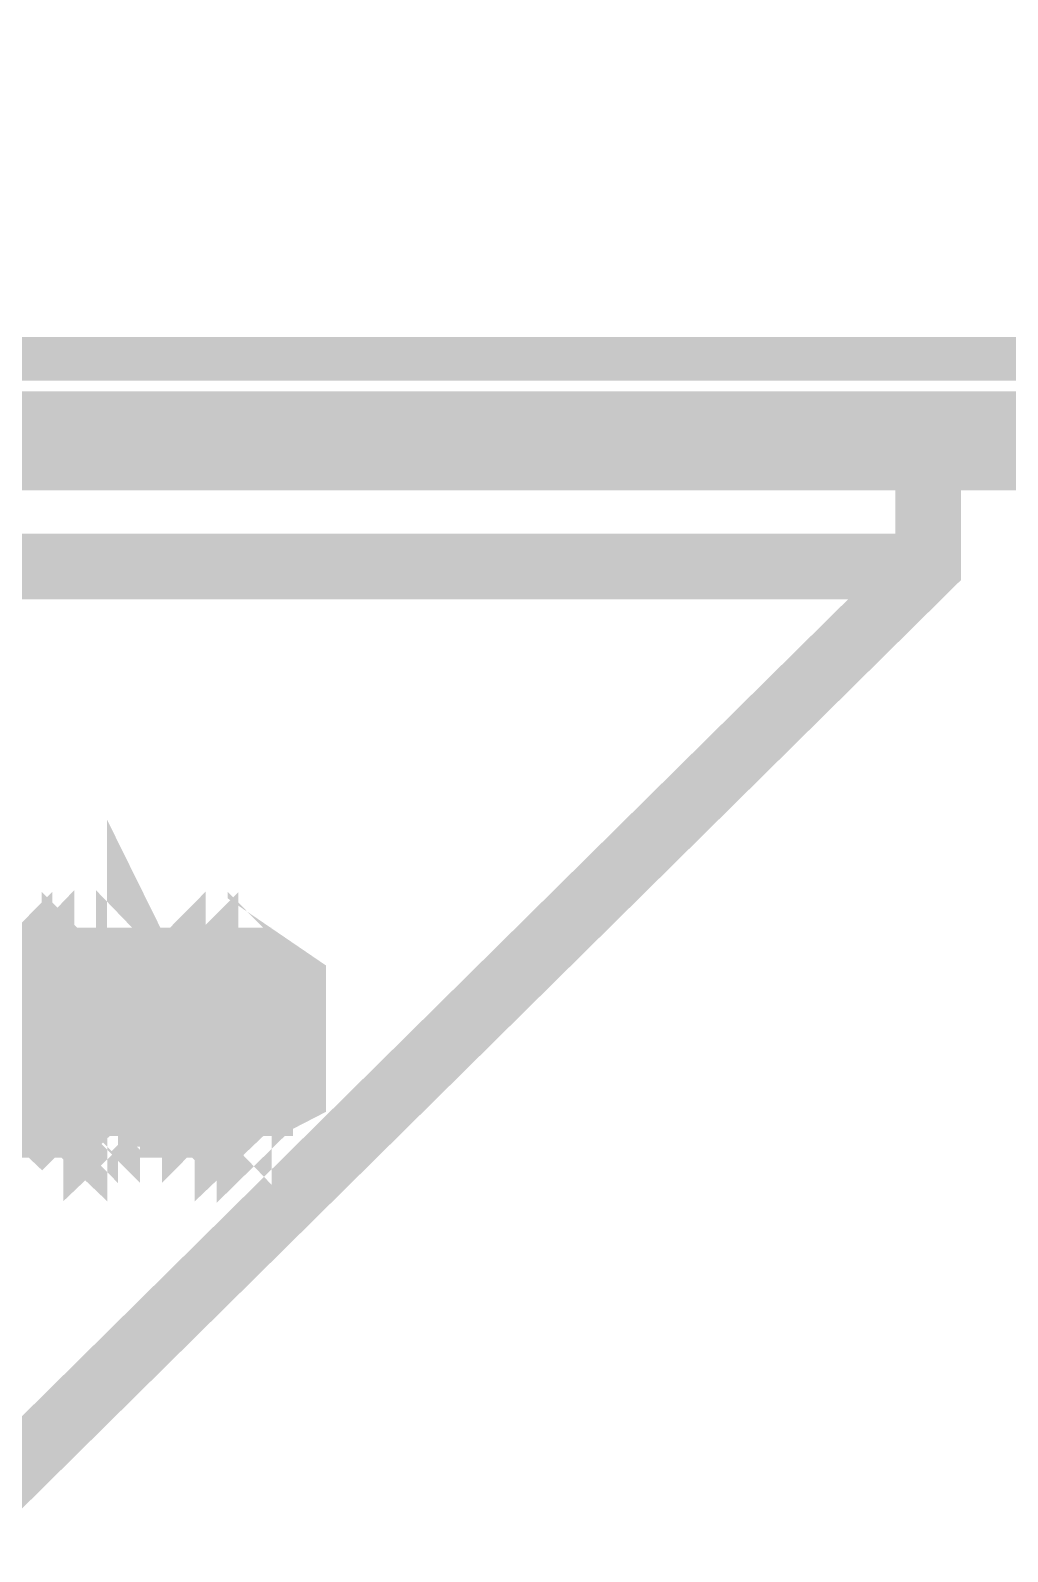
# Model space of a CAD drawing. Extents: x 0.1 to 11.6, y 0.3 to 16.2.
# Drawn here: x 7.5066 to 7.6554, y 12.8817 to 13.1133 of the extents above; entities that cross this region are included whole.
import ezdxf

# ---------------------------------------------------------------- set-up
doc = ezdxf.new("R2010")
doc.units = 0
doc.header["$MEASUREMENT"] = 0

msp = doc.modelspace()

# ---------------------------------------------------------------- linework, layer by layer
at = {"color": 0}
for points, const_width in [([(9.14501, 13.7783), (5.29167, 13.7783), (5.285, 13.7783), (5.285, 13.6983), (5.285, 13.13), (5.29167, 13.13), (5.29167, 13.0483), (9.14501, 13.0483)], 0.01), ([(5.89833, 13.0633), (9.69499, 13.0633)], 0.00667), ([(9.14833, 13.055), (5.51335, 13.055), (5.50999, 13.055), (5.29167, 13.055), (5.29335, 13.055), (5.29497, 13.055)], 0.00667), ([(7.47999, 13.0483), (7.47999, 12.8867), (7.49669, 12.8867), (7.64333, 13.0317), (7.64333, 13.0483)], 0.01), ([(7.49669, 12.8867), (7.49669, 13.0317), (7.64333, 13.0317)], 0.01), ([(7.50168, 12.9467), (7.50168, 12.9483), (7.5, 12.9517), (7.5, 12.955), (7.5, 12.96), (7.5, 12.9633), (7.5, 12.9667), (7.5, 12.9683), (7.49832, 12.9717), (7.49832, 12.9683), (7.49832, 12.9633), (7.49832, 12.96), (7.5, 12.955), (7.5, 12.9517), (7.5, 12.9483), (7.5, 12.9467), (7.50168, 12.9467), (7.50168, 12.9483), (7.50331, 12.95), (7.50331, 12.9483), (7.50499, 12.9467)], 0.01), ([(7.52669, 12.9467), (7.52669, 12.9483), (7.52501, 12.9517), (7.52501, 12.955), (7.52501, 12.96), (7.52501, 12.9633), (7.52501, 12.9667), (7.52501, 12.9683), (7.52333, 12.9717), (7.52333, 12.9683), (7.52333, 12.9633), (7.52333, 12.96), (7.52501, 12.955), (7.52501, 12.9517), (7.52501, 12.9483), (7.52501, 12.9467), (7.52669, 12.9467), (7.52669, 12.9483), (7.52669, 12.95), (7.52669, 12.9483), (7.52832, 12.9467)], 0.01), ([(7.50667, 12.9717), (7.50499, 12.97), (7.50499, 12.9717), (7.50331, 12.9717), (7.50168, 12.9717), (7.5, 12.97), (7.50168, 12.9683), (7.50168, 12.9667), (7.50168, 12.9633), (7.50168, 12.96), (7.50168, 12.955), (7.50168, 12.9517), (7.50331, 12.9517), (7.50331, 12.95)], 0.01), ([(7.50999, 12.9717), (7.50836, 12.97), (7.50836, 12.9717), (7.50667, 12.9717), (7.50667, 12.9683), (7.50667, 12.9633), (7.50667, 12.96), (7.50667, 12.955), (7.50667, 12.9517), (7.50836, 12.9483), (7.50836, 12.9467), (7.50836, 12.9483), (7.50836, 12.9517), (7.50836, 12.955), (7.50836, 12.96), (7.50836, 12.9633), (7.50667, 12.9667), (7.50667, 12.9683), (7.50667, 12.9717)], 0.01), ([(7.51497, 12.9717), (7.51335, 12.9717), (7.51335, 12.97), (7.51167, 12.9717), (7.50999, 12.9717), (7.51167, 12.9683), (7.51167, 12.9633), (7.51167, 12.96), (7.51167, 12.955), (7.51167, 12.9517), (7.51167, 12.9483), (7.51335, 12.9467), (7.51335, 12.9483), (7.51335, 12.9517), (7.51335, 12.955), (7.51335, 12.96), (7.51167, 12.9633), (7.51167, 12.9667), (7.51167, 12.9683), (7.51167, 12.9717)], 0.01), ([(7.52501, 12.97), (7.52501, 12.9717), (7.52333, 12.9717), (7.52165, 12.9717), (7.52165, 12.97), (7.52001, 12.9717)], 0.01), ([(7.53, 12.9717), (7.52832, 12.97), (7.52832, 12.9717), (7.52669, 12.9717), (7.52501, 12.97), (7.52669, 12.9683), (7.52669, 12.9667), (7.52669, 12.9633), (7.52669, 12.96), (7.52669, 12.955), (7.52669, 12.9517), (7.52669, 12.95)], 0.01), ([(7.535, 12.9717), (7.53331, 12.97), (7.53331, 12.9717), (7.53168, 12.9717), (7.53, 12.9717), (7.53168, 12.9717), (7.53168, 12.9683), (7.53168, 12.9633), (7.53168, 12.96), (7.53168, 12.955), (7.53168, 12.9517), (7.53331, 12.9483), (7.53331, 12.9467), (7.53331, 12.9483), (7.53331, 12.9517), (7.53331, 12.955), (7.53331, 12.96), (7.53331, 12.9633), (7.53168, 12.9667), (7.53168, 12.9683), (7.53168, 12.9717)], 0.01), ([(7.53331, 12.97), (7.53331, 12.9683), (7.53331, 12.9667), (7.535, 12.9633), (7.535, 12.96), (7.535, 12.955), (7.535, 12.9517), (7.535, 12.95), (7.53668, 12.9483), (7.53668, 12.9467), (7.53836, 12.9483), (7.53836, 12.95), (7.53999, 12.9483), (7.53999, 12.9467), (7.54335, 12.95), (7.54665, 12.9517), (7.54665, 12.9533), (7.54665, 12.955), (7.54665, 12.9583), (7.54665, 12.96), (7.54665, 12.9616), (7.54665, 12.9633), (7.54665, 12.965), (7.54665, 12.9667), (7.54665, 12.9683), (7.54167, 12.9717), (7.54167, 12.97), (7.53999, 12.9717), (7.53836, 12.9717), (7.53668, 12.9717), (7.53668, 12.97), (7.53668, 12.9717), (7.535, 12.9717), (7.53668, 12.9683), (7.53668, 12.9633), (7.53668, 12.96), (7.53668, 12.955), (7.53668, 12.9517), (7.53668, 12.9483), (7.53668, 12.9467), (7.53668, 12.9483), (7.53668, 12.9517), (7.53668, 12.955), (7.53668, 12.96), (7.53668, 12.9633), (7.53668, 12.9667), (7.53668, 12.9683), (7.53668, 12.9717)], 0.01), ([(7.50667, 12.9467), (7.50499, 12.9483), (7.50499, 12.9517), (7.50499, 12.955), (7.50499, 12.96), (7.50499, 12.9633), (7.50499, 12.9667), (7.50331, 12.9683), (7.50331, 12.9717), (7.50331, 12.9683), (7.50331, 12.9633), (7.50331, 12.96), (7.50331, 12.955), (7.50499, 12.9517), (7.50499, 12.9483), (7.50499, 12.9467), (7.50667, 12.9467), (7.50667, 12.9483), (7.50667, 12.95), (7.50667, 12.9483), (7.50836, 12.9467), (7.50999, 12.9483), (7.51167, 12.95)], 0.01), ([(7.50331, 12.9717), (7.50499, 12.9717)], 0.01), ([(7.50667, 12.95), (7.50667, 12.9517), (7.50667, 12.955), (7.50667, 12.96), (7.50667, 12.9633), (7.50667, 12.9667), (7.50499, 12.9683), (7.50499, 12.97)], 0.01), ([(7.50499, 12.945), (7.50499, 12.9467), (7.50499, 12.95), (7.50667, 12.9533), (7.50667, 12.9583), (7.50667, 12.9633), (7.50667, 12.9683), (7.50667, 12.97), (7.50667, 12.9717)], 0.00667), ([(7.50836, 12.9717), (7.50836, 12.97), (7.50836, 12.9683), (7.50667, 12.9633), (7.50667, 12.9583), (7.50667, 12.9533), (7.50667, 12.95), (7.50667, 12.9467)], 0.00667), ([(7.50836, 12.97), (7.50836, 12.9683), (7.50836, 12.9667), (7.50999, 12.9633), (7.50999, 12.96), (7.50999, 12.955), (7.50999, 12.9517), (7.50999, 12.95), (7.51167, 12.9483), (7.51335, 12.9467), (7.51497, 12.9483), (7.51497, 12.95), (7.51665, 12.9483), (7.51665, 12.9467)], 0.01), ([(7.50999, 12.945), (7.50999, 12.9467), (7.50999, 12.95), (7.50999, 12.9533), (7.50999, 12.9583), (7.50999, 12.9633), (7.51167, 12.9683), (7.51167, 12.97), (7.51167, 12.9717)], 0.00667), ([(7.51167, 12.9717), (7.51167, 12.97), (7.51167, 12.9683), (7.51167, 12.9633), (7.51167, 12.9583), (7.51167, 12.9533), (7.50999, 12.95), (7.50999, 12.9467)], 0.00667), ([(7.51497, 12.95), (7.51497, 12.9517), (7.51497, 12.955), (7.51497, 12.96), (7.51335, 12.9633), (7.51335, 12.9667), (7.51335, 12.9683), (7.51335, 12.97)], 0.01), ([(7.51335, 12.945), (7.51335, 12.9467), (7.51335, 12.95), (7.51335, 12.9533), (7.51497, 12.9583), (7.51497, 12.9633), (7.51497, 12.9683), (7.51497, 12.97), (7.51497, 12.9717)], 0.00667), ([(7.51665, 12.9717), (7.51665, 12.97), (7.51497, 12.9683), (7.51497, 12.9633), (7.51497, 12.9583), (7.51497, 12.9533), (7.51497, 12.95), (7.51497, 12.9467)], 0.00667), ([(7.51665, 12.9467), (7.51665, 12.9483), (7.51665, 12.9517), (7.51665, 12.955), (7.51665, 12.96), (7.51665, 12.9633), (7.51665, 12.9667), (7.51665, 12.9683), (7.51665, 12.9717)], 0.01), ([(7.51833, 12.95), (7.51833, 12.9517), (7.51833, 12.955), (7.51665, 12.96), (7.51665, 12.9633), (7.51665, 12.9667), (7.51665, 12.9683), (7.51665, 12.97)], 0.01), ([(7.51665, 12.945), (7.51833, 12.9467), (7.51833, 12.95), (7.51833, 12.9533), (7.51833, 12.9583), (7.51833, 12.9633), (7.51833, 12.9683), (7.52001, 12.97), (7.52001, 12.9717)], 0.00667), ([(7.51833, 12.9717), (7.52001, 12.9717)], 0.01), ([(7.52165, 12.9467), (7.52165, 12.9483), (7.52165, 12.9517), (7.52001, 12.955), (7.52001, 12.96), (7.52001, 12.9633), (7.52001, 12.9667), (7.52001, 12.9683), (7.52001, 12.9717), (7.51833, 12.9717)], 0.01), ([(7.52001, 12.9717), (7.52001, 12.97), (7.52001, 12.9683), (7.52001, 12.9633), (7.52001, 12.9583), (7.51833, 12.9533), (7.51833, 12.95), (7.51833, 12.9467)], 0.00667), ([(7.52333, 12.95), (7.52333, 12.9517), (7.52165, 12.955), (7.52165, 12.96), (7.52165, 12.9633), (7.52165, 12.9667), (7.52165, 12.9683), (7.52165, 12.97)], 0.01), ([(7.52165, 12.945), (7.52165, 12.9467), (7.52165, 12.95), (7.52165, 12.9533), (7.52333, 12.9583), (7.52333, 12.9633), (7.52333, 12.9683), (7.52333, 12.97), (7.52333, 12.9717)], 0.00667), ([(7.52501, 12.9717), (7.52333, 12.97), (7.52333, 12.9683), (7.52333, 12.9633), (7.52333, 12.9583), (7.52333, 12.9533), (7.52333, 12.95), (7.52333, 12.9467), (7.52165, 12.9467)], 0.00667), ([(7.52333, 12.9717), (7.52501, 12.9717)], 0.01), ([(7.52501, 12.945), (7.52501, 12.9467), (7.52669, 12.95), (7.52669, 12.9533), (7.52669, 12.9583), (7.52669, 12.9633), (7.52669, 12.9683), (7.52669, 12.97), (7.52832, 12.9717)], 0.00667), ([(7.53, 12.9467), (7.52832, 12.9483), (7.52832, 12.9517), (7.52832, 12.955), (7.52832, 12.96), (7.52832, 12.9633), (7.52832, 12.9667), (7.52669, 12.9683), (7.52669, 12.9717), (7.52669, 12.9683), (7.52669, 12.9633), (7.52669, 12.96), (7.52669, 12.955), (7.52832, 12.9517), (7.52832, 12.9483), (7.52832, 12.9467), (7.53, 12.9467), (7.53, 12.9483), (7.53168, 12.95), (7.53168, 12.9483), (7.53331, 12.9467), (7.535, 12.9483), (7.53668, 12.95)], 0.01), ([(7.52669, 12.9717), (7.52832, 12.9717)], 0.01), ([(7.53168, 12.95), (7.53168, 12.9517), (7.53, 12.9517), (7.53, 12.955), (7.53, 12.96), (7.53, 12.9633), (7.53, 12.9667), (7.52832, 12.9683), (7.52832, 12.97)], 0.01), ([(7.52832, 12.9717), (7.52832, 12.97), (7.52832, 12.9683), (7.52832, 12.9633), (7.52669, 12.9583), (7.52669, 12.9533), (7.52669, 12.95), (7.52669, 12.9467)], 0.00667), ([(7.53, 12.945), (7.53, 12.9467), (7.53, 12.95), (7.53, 12.9533), (7.53, 12.9583), (7.53168, 12.9633), (7.53168, 12.9683), (7.53168, 12.97), (7.53168, 12.9717)], 0.00667), ([(7.53168, 12.9717), (7.53168, 12.97), (7.53168, 12.9683), (7.53168, 12.9633), (7.53168, 12.9583), (7.53168, 12.9533), (7.53168, 12.95), (7.53, 12.9467)], 0.00667), ([(7.53331, 12.945), (7.53331, 12.9467), (7.535, 12.95), (7.535, 12.9533), (7.535, 12.9583), (7.535, 12.9633), (7.535, 12.9683), (7.535, 12.97), (7.535, 12.9717)], 0.00667), ([(7.53668, 12.9717), (7.53668, 12.97), (7.53668, 12.9683), (7.535, 12.9633), (7.535, 12.9583), (7.535, 12.9533), (7.535, 12.95), (7.535, 12.9467)], 0.00667), ([(7.53836, 12.95), (7.53836, 12.9517), (7.53836, 12.955), (7.53836, 12.96), (7.53668, 12.9633), (7.53668, 12.9667), (7.53668, 12.9683), (7.53668, 12.97)], 0.01), ([(7.53836, 12.9717), (7.53836, 12.9683), (7.53999, 12.9633), (7.53999, 12.96), (7.53999, 12.955), (7.53999, 12.9517), (7.53999, 12.95), (7.53999, 12.9467)], 0.01), ([(7.53999, 12.9717), (7.53999, 12.9683), (7.53999, 12.9667), (7.53999, 12.9633), (7.54167, 12.96), (7.54167, 12.955), (7.54167, 12.9517), (7.54167, 12.95), (7.54335, 12.95)], 0.01), ([(7.53836, 12.945), (7.53836, 12.9467), (7.53836, 12.95), (7.53836, 12.9533), (7.53836, 12.9583), (7.53836, 12.9633), (7.53999, 12.9683), (7.53999, 12.97), (7.53999, 12.9717)], 0.00667), ([(7.53999, 12.9717), (7.53999, 12.97), (7.53999, 12.9683), (7.53999, 12.9633), (7.53999, 12.9583), (7.53999, 12.9533), (7.53836, 12.95), (7.53836, 12.9467)], 0.00667), ([(7.54167, 12.97), (7.54167, 12.9683), (7.54167, 12.9667), (7.54167, 12.9633), (7.54167, 12.96), (7.54335, 12.955), (7.54335, 12.9517), (7.54335, 12.95), (7.54335, 12.9517), (7.54335, 12.9533), (7.54335, 12.9567), (7.54335, 12.96), (7.54335, 12.9616), (7.54335, 12.9667), (7.54167, 12.97), (7.54167, 12.9717)], 0.01), ([(7.54167, 12.9717), (7.54335, 12.9717)], 0.01), ([(7.54335, 12.97), (7.54335, 12.9667), (7.54335, 12.965), (7.54167, 12.96), (7.54167, 12.9567), (7.54167, 12.9533), (7.54167, 12.95), (7.54167, 12.9467)], 0.00667), ([(7.50499, 12.9683), (7.50499, 12.965), (7.50499, 12.9633), (7.50499, 12.9583), (7.50499, 12.955), (7.50331, 12.9517), (7.50331, 12.95)], 0.00667), ([(7.50499, 12.9683), (7.50667, 12.9683)], 0.00667), ([(7.50499, 12.9683), (7.50667, 12.9683)], 0.00667), ([(7.50999, 12.9683), (7.50999, 12.965), (7.50836, 12.9633), (7.50836, 12.9583), (7.50836, 12.955), (7.50836, 12.9517), (7.50836, 12.95)], 0.00667), ([(7.50999, 12.9683), (7.51167, 12.9683)], 0.00667), ([(7.50999, 12.9683), (7.51167, 12.9683)], 0.00667), ([(7.51335, 12.9683), (7.51335, 12.965), (7.51335, 12.9633), (7.51335, 12.9583), (7.51335, 12.955), (7.51167, 12.9517), (7.51167, 12.95)], 0.00667), ([(7.51335, 12.9683), (7.51497, 12.9683)], 0.00667), ([(7.51335, 12.9683), (7.51497, 12.9683)], 0.00667), ([(7.51833, 12.9683), (7.51665, 12.965), (7.51665, 12.9633), (7.51665, 12.9583), (7.51665, 12.955), (7.51665, 12.9517), (7.51665, 12.95)], 0.00667), ([(7.51833, 12.9683), (7.52001, 12.9683)], 0.00667), ([(7.51833, 12.9683), (7.52001, 12.9683)], 0.00667), ([(7.52165, 12.9683), (7.52165, 12.965), (7.52165, 12.9633), (7.52165, 12.9583), (7.52001, 12.955), (7.52001, 12.9517), (7.52001, 12.95)], 0.00667), ([(7.52165, 12.9683), (7.52333, 12.9683)], 0.00667), ([(7.52165, 12.9683), (7.52333, 12.9683)], 0.00667), ([(7.52501, 12.9683), (7.52501, 12.965), (7.52501, 12.9633), (7.52501, 12.9583), (7.52501, 12.955), (7.52501, 12.9517), (7.52501, 12.95)], 0.00667), ([(7.52669, 12.9683), (7.52832, 12.9683)], 0.00667), ([(7.52669, 12.9683), (7.52832, 12.9683)], 0.00667), ([(7.53, 12.9683), (7.53, 12.965), (7.53, 12.9633), (7.52832, 12.9583), (7.52832, 12.955), (7.52832, 12.9517), (7.52832, 12.95)], 0.00667), ([(7.53, 12.9683), (7.53168, 12.9683)], 0.00667), ([(7.53, 12.9683), (7.53168, 12.9683)], 0.00667), ([(7.53331, 12.9683), (7.53331, 12.965), (7.53331, 12.9633), (7.53331, 12.9583), (7.53331, 12.955), (7.53331, 12.9517), (7.53168, 12.95)], 0.00667), ([(7.53331, 12.9683), (7.535, 12.9683)], 0.00667), ([(7.53331, 12.9683), (7.535, 12.9683)], 0.00667), ([(7.53836, 12.9683), (7.53836, 12.965), (7.53668, 12.9633), (7.53668, 12.9583), (7.53668, 12.955), (7.53668, 12.9517), (7.53668, 12.95)], 0.00667), ([(7.53836, 12.9683), (7.53999, 12.9683)], 0.00667), ([(7.53836, 12.9683), (7.53999, 12.9683)], 0.00667), ([(7.54167, 12.9683), (7.54167, 12.965), (7.54167, 12.9633), (7.54167, 12.9583), (7.54167, 12.955), (7.53999, 12.9517), (7.53999, 12.95)], 0.00667), ([(7.54167, 12.9683), (7.54335, 12.9683)], 0.00667), ([(7.54167, 12.9683), (7.54335, 12.9683)], 0.00667), ([(7.53999, 12.95), (7.53999, 12.9517), (7.53999, 12.9533), (7.53999, 12.955), (7.53999, 12.9583), (7.53999, 12.96), (7.53999, 12.9616), (7.53999, 12.9633)], 0.01), ([(7.52001, 12.9467), (7.52165, 12.9467), (7.52165, 12.9483), (7.52333, 12.95), (7.52501, 12.9483), (7.52501, 12.9467)], 0.01), ([(7.54335, 12.95), (7.54497, 12.95)], 0.01), ([(7.50331, 12.9483), (7.50499, 12.9483)], 0.00667), ([(7.50331, 12.9483), (7.50499, 12.9483)], 0.00667), ([(7.50836, 12.9467), (7.50999, 12.9467)], 0.01), ([(7.50836, 12.9483), (7.50999, 12.9483)], 0.00667), ([(7.50836, 12.9483), (7.50999, 12.9483)], 0.00667), ([(7.51167, 12.9483), (7.51335, 12.9483)], 0.00667), ([(7.51167, 12.9483), (7.51335, 12.9483)], 0.00667), ([(7.51335, 12.9467), (7.51497, 12.9467)], 0.01), ([(7.51665, 12.9483), (7.51497, 12.9483)], 0.00667), ([(7.51497, 12.9483), (7.51665, 12.9483)], 0.00667), ([(7.52001, 12.9483), (7.52165, 12.9483)], 0.00667), ([(7.52001, 12.9483), (7.52165, 12.9483)], 0.00667), ([(7.52333, 12.9483), (7.52501, 12.9483)], 0.00667), ([(7.52333, 12.9483), (7.52501, 12.9483)], 0.00667), ([(7.52832, 12.9483), (7.53, 12.9483)], 0.00667), ([(7.52832, 12.9483), (7.53, 12.9483)], 0.00667), ([(7.53331, 12.9467), (7.535, 12.9467)], 0.01), ([(7.53168, 12.9483), (7.53331, 12.9483)], 0.00667), ([(7.53168, 12.9483), (7.53331, 12.9483)], 0.00667), ([(7.53668, 12.9467), (7.53836, 12.9467)], 0.01), ([(7.53668, 12.9483), (7.53836, 12.9483)], 0.00667), ([(7.53668, 12.9483), (7.53836, 12.9483)], 0.00667), ([(7.53999, 12.9483), (7.54167, 12.9483)], 0.00667), ([(7.53999, 12.9483), (7.54167, 12.9483)], 0.00667), ([(7.54335, 12.9483), (7.54497, 12.95)], 0.00667), ([(7.54497, 12.95), (7.54497, 12.9483)], 0.00667), ([(7.54497, 12.9483), (7.54665, 12.9483)], 0.00667)]:
    msp.add_lwpolyline(points, dxfattribs=dict(at, const_width=const_width))
at = {"color": 0, "const_width": 0.01}
msp.add_lwpolyline([(7.51497, 12.9717), (7.51497, 12.9683), (7.51665, 12.9633), (7.51665, 12.96), (7.51665, 12.955), (7.51665, 12.9517), (7.51665, 12.9483), (7.51665, 12.9467), (7.51833, 12.9483), (7.51833, 12.95), (7.52001, 12.9483), (7.52001, 12.9467), (7.52001, 12.9483), (7.52001, 12.9517), (7.52001, 12.955), (7.52001, 12.96), (7.51833, 12.9633), (7.51833, 12.9683), (7.51833, 12.9717), (7.51665, 12.9717), (7.51665, 12.97), (7.51665, 12.9717), (7.51497, 12.9717)], close=True, dxfattribs=at)

doc.saveas('drawing.dxf')
